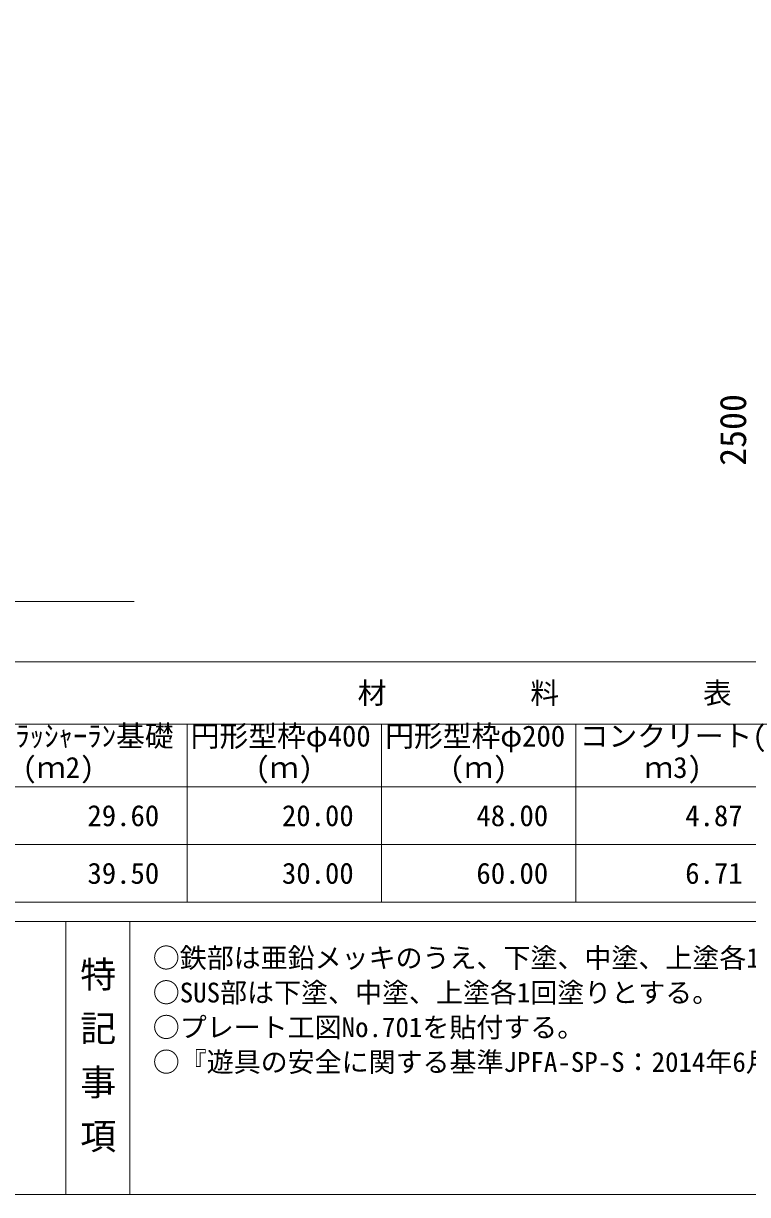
# Model space of a CAD drawing. Units: millimetres at full size, sheet at 1:100; details may follow other scales. Extents: x 485 to 27866, y 12891 to 31558.
# Drawn here: x 7801 to 13014, y 12891 to 21325 of the extents above; entities that cross this region are included whole.
import ezdxf
from ezdxf.enums import TextEntityAlignment as Align

# ---------------------------------------------------------------- set-up
doc = ezdxf.new("R2010")
doc.units = ezdxf.units.MM
doc.header["$LTSCALE"] = 100
for name, color, linetype, lineweight in [('0_2', 7, 'Continuous', 13), ('_0-0_', 7, 'Continuous', 13), ('寸法', 1, 'Continuous', 13), ('本体', 7, 'Continuous', 13)]:
    doc.layers.add(name, color=color, linetype=linetype, lineweight=lineweight)
doc.styles.add('@ＭＳ ゴシック', font='')
doc.styles.add('ＭＳ ゴシック', font='')
doc.styles.get('@ＭＳ ゴシック').set_extended_font_data('@MS Gothic')
doc.styles.get('ＭＳ ゴシック').set_extended_font_data('MS Gothic')

msp = doc.modelspace()

# ---------------------------------------------------------------- linework, layer by layer
at = {"layer": '0_2'}
for p, q in [((5278.8, 16727.5), (15978.8, 16727.5)), ((7128.8, 16277.5), (15978.8, 16277.5)), ((8978.8, 16277.5), (8978.8, 14997.5)), ((10378.8, 16277.5), (10378.8, 14997.5)), ((11778.8, 16277.5), (11778.8, 14997.5)), ((5278.8, 15827.5), (15978.8, 15827.5)), ((5278.8, 15412.5), (15978.8, 15412.5)), ((5278.8, 14997.5), (15978.8, 14997.5))]:
    msp.add_line(p, q, dxfattribs=at)
at = {"layer": '_0-0_', "color": 6}
msp.add_line((484.6, 14856.6), (27865.9, 14856.6), dxfattribs=at)
at = {"layer": '_0-0_'}
for p, q in [((8106.4, 14856.6), (8106.4, 12890.9)), ((8566, 14856.6), (8566, 12890.9))]:
    msp.add_line(p, q, dxfattribs=at)
at = {"layer": '_0-0_', "color": 6}
msp.add_lwpolyline([(27865.9, 31009), (484.6, 31009), (484.6, 12890.9), (27865.9, 12890.9)], close=True, dxfattribs=at)
at = {"layer": '本体'}
msp.add_line((2599.2, 17161.2), (8597.8, 17161.2), dxfattribs=at)

# ---------------------------------------------------------------- texts
at = {"layer": '_0-0_', "style": 'ＭＳ ゴシック'}
msp.add_text('材\u3000\u3000\u3000\u3000\u3000料\u3000\u3000\u3000\u3000\u3000表', height=151.9, dxfattribs=at).set_placement((11553.8, 16502.5), align=Align.MIDDLE_CENTER)
for s, height, p in [('再生ｸﾗｯｼｬｰﾗﾝ基礎', 151.9, (7225, 16269.2)), ('円形型枠φ400', 151.9, (9005.4, 16269.2)), ('円形型枠φ200', 151.9, (10405.4, 16269.2)), ('コンクリート(', 151.9, (11805.4, 16269.2)), ('(ｍ2)', 151.9, (7794.8, 16043)), ('(ｍ)', 151.9, (9471.6, 16043)), ('(ｍ)', 151.9, (10871.6, 16043)), ('ｍ3)', 151.9, (12271.6, 16043)), ('○鉄部は亜鉛メッキのうえ、下塗、中塗、上塗各1回塗りとする。', 142.4, (8732.2, 14667)), ('○SUS部は下塗、中塗、上塗各1回塗りとする。', 142.4, (8732.2, 14417)), ('○プレート工図No.701を貼付する。', 142.4, (8732.2, 14167)), ('○『遊具の安全に関する基準JPFA-SP-S：2014年6月』に準じること。', 142.4, (8732.2, 13917))]:
    msp.add_text(s, height=height, dxfattribs=at).set_placement(p, align=Align.TOP_LEFT)
for s, p in [('29.60', (8778.8, 15620)), ('20.00', (10178.8, 15620)), ('48.00', (11578.8, 15620)), ('4.87', (12978.8, 15620)), ('39.50', (8778.8, 15205)), ('30.00', (10178.8, 15205)), ('60.00', (11578.8, 15205)), ('6.71', (12978.8, 15205))]:
    msp.add_text(s, height=151.9, dxfattribs=at).set_placement(p, align=Align.MIDDLE_RIGHT)
at = {"layer": '_0-0_', "style": '@ＭＳ ゴシック'}
msp.add_text('特 記 事 項', height=189.9, rotation=270, dxfattribs=at).set_placement((8336.2, 13896.9), align=Align.MIDDLE_CENTER)
at = {"layer": '寸法', "style": 'ＭＳ ゴシック'}
msp.add_text('2500', height=189.9, rotation=90, dxfattribs=at).set_placement((12908.9, 18397.4), align=Align.MIDDLE_CENTER)

doc.saveas('drawing.dxf')
